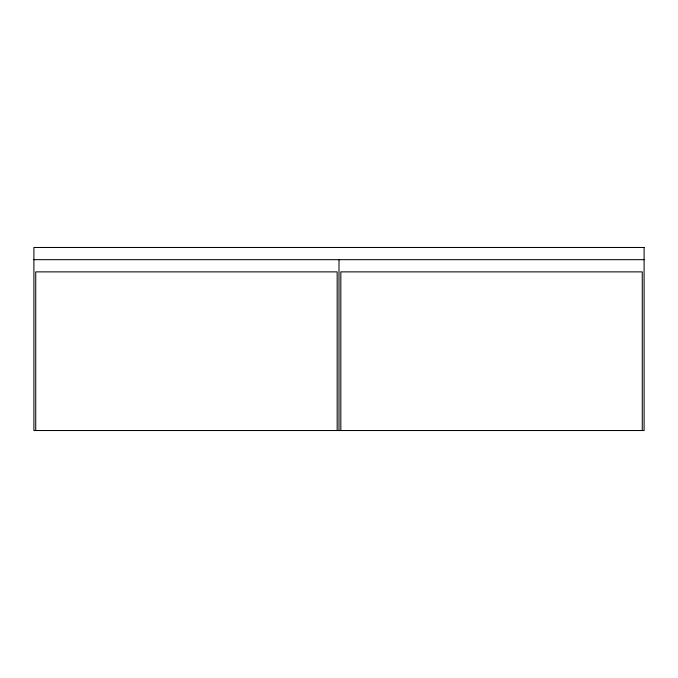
<?xml version="1.0" encoding="UTF-8"?>
<svg xmlns="http://www.w3.org/2000/svg" width="678" height="678" viewBox="0 0 678 678"><rect width="100%" height="100%" fill="white"/><g stroke="black" fill="none" stroke-linecap="round" stroke-linejoin="round"><path stroke-width="1.02" d="M33.9 259.674L644.1 259.674M642.269 430.53L642.269 271.878L340.831 271.878L340.831 430.53M339 259.674L339 430.53M337.169 430.53L337.169 271.878L35.731 271.878L35.731 430.53M644.1 247.47L33.9 247.47L33.9 430.53L644.1 430.53L644.1 247.47"/></g></svg>
